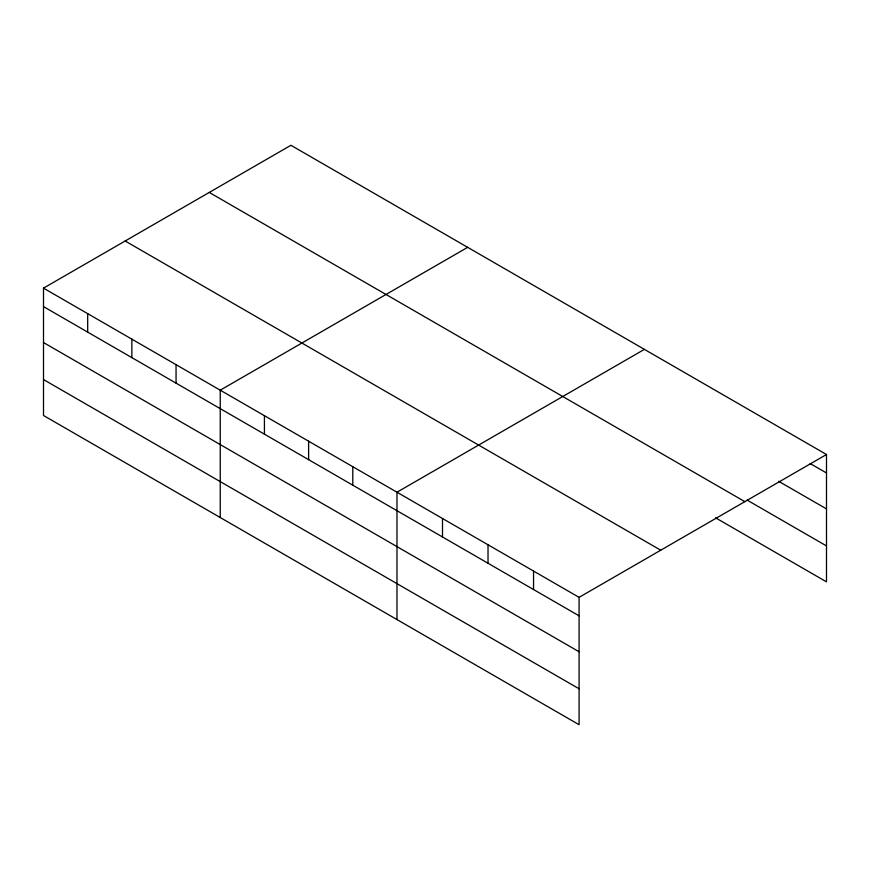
<?xml version="1.0" encoding="UTF-8"?>
<svg xmlns="http://www.w3.org/2000/svg" width="870" height="870" viewBox="0 0 870 870"><rect width="100%" height="100%" fill="white"/><g stroke="black" fill="none" stroke-linecap="round" stroke-linejoin="round"><path stroke-width="1.3" d="M579.083 651.76L579.083 597.353L43.5 288.144L43.5 415.49L579.083 724.71L579.083 651.76L43.5 342.541M715.608 517.835L826.5 581.856L826.5 454.51L290.917 145.29L43.5 288.144M467.658 247.33L220.24 390.184L220.24 517.53M644.398 349.37L396.981 492.224L396.981 619.57M579.083 597.353L826.5 454.51M810.155 463.547L826.5 472.975M778.639 481.273L826.5 508.906M747.123 500.098L826.5 545.925M209.268 192.433L744.85 501.642M125.149 241.001L660.732 550.21M43.5 306.61L579.083 615.829M43.5 379.559L579.083 688.779M533.549 571.068L533.549 589.545M488.026 544.783L488.026 563.26M442.504 518.509L442.504 536.975M352.796 466.712L352.796 485.188M308.611 441.199L308.611 459.675M264.426 415.697L264.426 434.163M176.055 364.671L176.055 383.148M131.87 339.159L131.87 357.635M87.685 313.657L87.685 332.122"/></g></svg>
